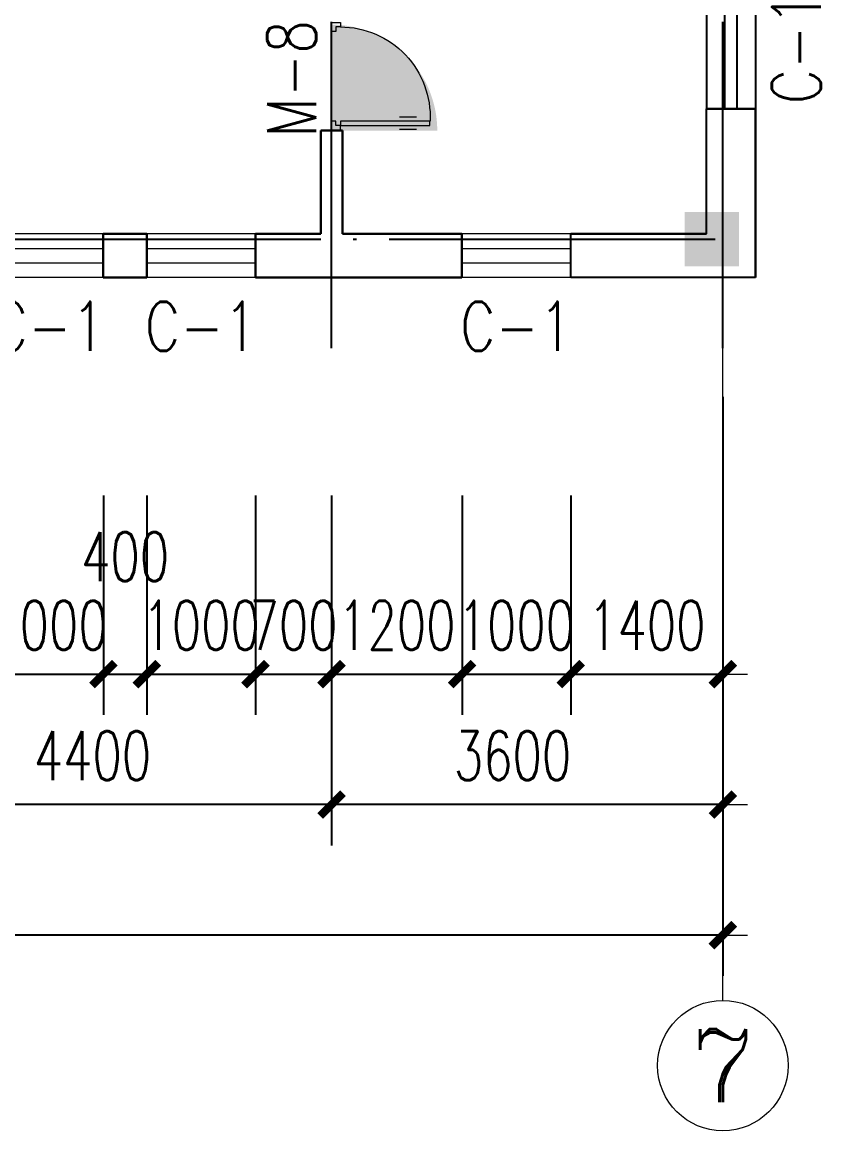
# Model space of a CAD drawing. Extents: x -220435 to 246757, y -381552 to -223577.
# Drawn here: x 193317 to 200665, y -357573 to -347376 of the extents above; entities that cross this region are included whole.
import ezdxf
from ezdxf.enums import TextEntityAlignment as Align

# ---------------------------------------------------------------- set-up
doc = ezdxf.new("R2010")
doc.units = 0
doc.header["$LTSCALE"] = 1500
doc.header["$MEASUREMENT"] = 0
doc.linetypes.add('DOTE', pattern=[2.42, 2, -0.2, 0.02, -0.2])
doc.layers.get('0').update_dxf_attribs({"linetype": 'CONTINUOUS'})
doc.layers.get('DEFPOINTS').update_dxf_attribs({"linetype": 'CONTINUOUS'})
for name, color, linetype in [('AXIS_TEXT', 7, 'CONTINUOUS'), ('COLUMN', 7, 'CONTINUOUS'), ('DOTE', 7, 'DOTE'), ('PUB_WALL', 7, 'CONTINUOUS'), ('WALL', 7, 'CONTINUOUS'), ('WINDOW_TEXT', 7, 'CONTINUOUS'), ('模压门', 90, 'CONTINUOUS')]:
    doc.layers.add(name, color=color, linetype=linetype)
doc.layers.add('PUB_DIM', color=7, linetype='CONTINUOUS', lineweight=0)
doc.layers.add('WINDOW', color=7, linetype='CONTINUOUS', lineweight=0)
doc.styles.add('_SIMPLEX', font='SIMPLEX.shx', dxfattribs={"width": 0.8})
doc.styles.add('COMPLEX', font='COMPLEX')
doc.styles.add('DIM_FONT', font='TXT.shx', dxfattribs={"width": 0.7})
doc.styles.add('SIMPLEX', font='SIMPLEX.SHX')
doc.dimstyles.new('DIMN150', dxfattribs={"dimscale": 1.5, "dimtxt": 300, "dimasz": 1, "dimexe": 250, "dimexo": 300, "dimgap": 150, "dimtad": 1, "dimdec": 0, "dimzin": 0, "dimdsep": 46, "dimtxsty": 'DIM_FONT', "dimblk": '_DIMX', "dimcen": 0.09, "dimclrt": 7, "dimadec": 0, "dimazin": 0, "dimtfac": 1, "dimtdec": 0, "dimtix": 1, "dimtmove": 2, "dimatfit": 3, "dimldrblk": '_DIMX', "dimfxl": 1, "dimtolj": 1, "dimtzin": 0, "dimarcsym": 0})

# ---------------------------------------------------------------- blocks, each defined once
blk = doc.blocks.new('_DIMX')
blk.add_line((-150, 0), (150, 0))
at = {"const_width": 50}
blk.add_lwpolyline([(-70, -70), (70, 70)], dxfattribs=at)
blk = doc.blocks.new('*D396')
at = {"layer": 'DEFPOINTS', "color": 0, "lineweight": 20}
for p in [(157764, -350373), (199764, -350373), (157764, -355773)]:
    blk.add_point(p, dxfattribs=at)
at = {"layer": 'PUB_DIM', "color": 0, "lineweight": -2}
for p, q in [((157764, -350823), (157764, -356148)), ((199764, -350823), (199764, -356148)), ((199762, -355773), (157765, -355773))]:
    blk.add_line(p, q, dxfattribs=at)
at = {"layer": 'PUB_DIM', "color": 0, "lineweight": -2, "xscale": 1.5, "yscale": 1.5, "zscale": 1.5, "rotation": 180}
blk.add_blockref('_DIMX', (157764, -355773), dxfattribs=at)
at = {"layer": 'PUB_DIM', "color": 0, "lineweight": -2, "xscale": 1.5, "yscale": 1.5, "zscale": 1.5}
blk.add_blockref('_DIMX', (199764, -355773), dxfattribs=at)
at = {"layer": 'PUB_DIM', "color": 7, "insert": (178764, -355323), "char_height": 450, "attachment_point": 5, "style": 'DIM_FONT'}
blk.add_mtext('\\A1;42000', dxfattribs=at)
blk = doc.blocks.new('*D397')
at = {"layer": 'DEFPOINTS', "color": 0, "lineweight": 20}
for p in [(157764, -350373), (199764, -350373), (157764, -355773)]:
    blk.add_point(p, dxfattribs=at)
at = {"layer": 'PUB_DIM', "color": 0, "lineweight": -2}
for p, q in [((157764, -350823), (157764, -356148)), ((199764, -350823), (199764, -356148)), ((199762, -355773), (157765, -355773))]:
    blk.add_line(p, q, dxfattribs=at)
at = {"layer": 'PUB_DIM', "color": 0, "lineweight": -2, "xscale": 1.5, "yscale": 1.5, "zscale": 1.5, "rotation": 180}
blk.add_blockref('_DIMX', (157764, -355773), dxfattribs=at)
at = {"layer": 'PUB_DIM', "color": 0, "lineweight": -2, "xscale": 1.5, "yscale": 1.5, "zscale": 1.5}
blk.add_blockref('_DIMX', (199764, -355773), dxfattribs=at)
at = {"layer": 'PUB_DIM', "color": 7, "insert": (178764, -355323), "char_height": 450, "attachment_point": 5, "style": 'DIM_FONT'}
blk.add_mtext('\\A1;42000', dxfattribs=at)
blk = doc.blocks.new('*D617')
at = {"layer": 'DEFPOINTS', "color": 0, "lineweight": 20}
for p in [(191764, -351279), (196164, -351279), (191764, -354573)]:
    blk.add_point(p, dxfattribs=at)
at = {"layer": 'PUB_DIM', "color": 0, "lineweight": -2}
for p, q in [((191764, -351729), (191764, -354948)), ((196164, -351729), (196164, -354948)), ((196162, -354573), (191765, -354573))]:
    blk.add_line(p, q, dxfattribs=at)
at = {"layer": 'PUB_DIM', "color": 0, "lineweight": -2, "xscale": 1.5, "yscale": 1.5, "zscale": 1.5, "rotation": 180}
blk.add_blockref('_DIMX', (191764, -354573), dxfattribs=at)
at = {"layer": 'PUB_DIM', "color": 0, "lineweight": -2, "xscale": 1.5, "yscale": 1.5, "zscale": 1.5}
blk.add_blockref('_DIMX', (196164, -354573), dxfattribs=at)
at = {"layer": 'PUB_DIM', "color": 7, "insert": (193964, -354123), "char_height": 450, "attachment_point": 5, "style": 'DIM_FONT'}
blk.add_mtext('\\A1;4400', dxfattribs=at)
blk = doc.blocks.new('_AXISO')
blk.add_circle((0, 0), 0.5)
at = {"layer": 'AXIS_TEXT', "style": 'COMPLEX', "width": 1.041667}
blk.add_attdef('A', text='', height=0.56, dxfattribs=at).set_placement((-0.25, -0.28), (0.25, -0.28), align=Align.FIT)
blk = doc.blocks.new('*D629')
at = {"layer": 'DEFPOINTS', "color": 0, "lineweight": 20}
for p in [(196164, -351279), (197364, -351279), (197364, -353373)]:
    blk.add_point(p, dxfattribs=at)
at = {"layer": 'PUB_DIM', "color": 0, "lineweight": -2}
for p, q in [((196164, -351729), (196164, -353748)), ((197364, -351729), (197364, -353748)), ((196162, -353373), (196161, -353373)), ((196164, -353373), (197364, -353373)), ((197365, -353373), (197367, -353373))]:
    blk.add_line(p, q, dxfattribs=at)
at = {"layer": 'PUB_DIM', "color": 0, "lineweight": -2, "xscale": 1.5, "yscale": 1.5, "zscale": 1.5}
blk.add_blockref('_DIMX', (196164, -353373), dxfattribs=at)
at = {"layer": 'PUB_DIM', "color": 0, "lineweight": -2, "xscale": 1.5, "yscale": 1.5, "zscale": 1.5, "rotation": 180}
blk.add_blockref('_DIMX', (197364, -353373), dxfattribs=at)
at = {"layer": 'PUB_DIM', "color": 7, "insert": (196764, -352923), "char_height": 450, "attachment_point": 5, "style": 'DIM_FONT'}
blk.add_mtext('\\A1;1200', dxfattribs=at)
blk = doc.blocks.new('M_A23MCU')
for p, q in [((-0.454, 0.081), (-0.454, 0.905)), ((-0.454, 0.905), (-0.413, 0.905)), ((-0.413, 0.905), (-0.413, 0.081)), ((-0.489, 0.782), (-0.489, 0.624)), ((-0.378, 0.782), (-0.378, 0.624)), ((-0.495, -0.002), (-0.495, 0.081)), ((-0.495, 0.081), (-0.454, 0.081)), ((-0.413, 0.081), (-0.454, 0.081)), ((-0.454, 0.081), (-0.454, 0.039)), ((-0.454, 0.039), (-0.413, 0.039)), ((-0.413, 0.039), (-0.413, -0.002)), ((0.412, 0.039), (0.412, -0.002)), ((0.453, 0.039), (0.412, 0.039)), ((0.453, 0.081), (0.453, 0.039)), ((0.494, 0.081), (0.453, 0.081)), ((0.494, -0.002), (0.494, 0.081)), ((-0.413, -0.002), (-0.495, -0.002)), ((-0.495, -0.002), (-0.495, -0.002)), ((0.412, -0.002), (0.494, -0.002)), ((0.494, -0.002), (0.494, -0.002))]:
    blk.add_line(p, q)
blk.add_arc((-0.372, 0.082), 0.825, 359.9283, 92.866)
blk = doc.blocks.new('*D630')
at = {"layer": 'DEFPOINTS', "color": 0, "lineweight": 20}
for p in [(196164, -351279), (199764, -351279), (196164, -354573)]:
    blk.add_point(p, dxfattribs=at)
at = {"layer": 'PUB_DIM', "color": 0, "lineweight": -2}
for p, q in [((196164, -351729), (196164, -354948)), ((199764, -351729), (199764, -354948)), ((199762, -354573), (196165, -354573))]:
    blk.add_line(p, q, dxfattribs=at)
at = {"layer": 'PUB_DIM', "color": 0, "lineweight": -2, "xscale": 1.5, "yscale": 1.5, "zscale": 1.5, "rotation": 180.0000000000009}
blk.add_blockref('_DIMX', (196164, -354573), dxfattribs=at)
at = {"layer": 'PUB_DIM', "color": 0, "lineweight": -2, "xscale": 1.5, "yscale": 1.5, "zscale": 1.5}
blk.add_blockref('_DIMX', (199764, -354573), dxfattribs=at)
at = {"layer": 'PUB_DIM', "color": 7, "insert": (197829, -354123), "char_height": 450, "attachment_point": 5, "style": 'DIM_FONT'}
blk.add_mtext('\\A1;3600', dxfattribs=at)
blk = doc.blocks.new('*D631')
at = {"layer": 'DEFPOINTS', "color": 0, "lineweight": 20}
for p in [(195464, -351279), (196164, -351279), (196164, -353373)]:
    blk.add_point(p, dxfattribs=at)
at = {"layer": 'PUB_DIM', "color": 0, "lineweight": -2}
for p, q in [((195464, -351729), (195464, -353748)), ((196164, -351729), (196164, -353748)), ((195462, -353373), (195461, -353373)), ((195464, -353373), (196164, -353373)), ((196165, -353373), (196167, -353373))]:
    blk.add_line(p, q, dxfattribs=at)
at = {"layer": 'PUB_DIM', "color": 0, "lineweight": -2, "xscale": 1.5, "yscale": 1.5, "zscale": 1.5}
blk.add_blockref('_DIMX', (195464, -353373), dxfattribs=at)
at = {"layer": 'PUB_DIM', "color": 0, "lineweight": -2, "xscale": 1.5, "yscale": 1.5, "zscale": 1.5, "rotation": 180}
blk.add_blockref('_DIMX', (196164, -353373), dxfattribs=at)
at = {"layer": 'PUB_DIM', "color": 7, "insert": (195814, -352923), "char_height": 450, "attachment_point": 5, "style": 'DIM_FONT'}
blk.add_mtext('\\A1;700', dxfattribs=at)
blk = doc.blocks.new('*D632')
at = {"layer": 'DEFPOINTS', "color": 0, "lineweight": 20}
for p in [(194464, -351279), (195464, -351279), (195464, -353373)]:
    blk.add_point(p, dxfattribs=at)
at = {"layer": 'PUB_DIM', "color": 0, "lineweight": -2}
for p, q in [((194464, -351729), (194464, -353748)), ((195464, -351729), (195464, -353748)), ((194462, -353373), (194461, -353373)), ((194464, -353373), (195464, -353373)), ((195465, -353373), (195467, -353373))]:
    blk.add_line(p, q, dxfattribs=at)
at = {"layer": 'PUB_DIM', "color": 0, "lineweight": -2, "xscale": 1.5, "yscale": 1.5, "zscale": 1.5}
blk.add_blockref('_DIMX', (194464, -353373), dxfattribs=at)
at = {"layer": 'PUB_DIM', "color": 0, "lineweight": -2, "xscale": 1.5, "yscale": 1.5, "zscale": 1.5, "rotation": 180}
blk.add_blockref('_DIMX', (195464, -353373), dxfattribs=at)
at = {"layer": 'PUB_DIM', "color": 7, "insert": (194964, -352923), "char_height": 450, "attachment_point": 5, "style": 'DIM_FONT'}
blk.add_mtext('\\A1;1000', dxfattribs=at)
blk = doc.blocks.new('*D633')
at = {"layer": 'DEFPOINTS', "color": 0, "lineweight": 20}
for p in [(194064, -351279), (194464, -351279), (194464, -353373)]:
    blk.add_point(p, dxfattribs=at)
at = {"layer": 'PUB_DIM', "color": 0, "lineweight": -2}
for p, q in [((194064, -351729), (194064, -353748)), ((194464, -351729), (194464, -353748)), ((194062, -353373), (194061, -353373)), ((194064, -353373), (194464, -353373)), ((194465, -353373), (194467, -353373))]:
    blk.add_line(p, q, dxfattribs=at)
at = {"layer": 'PUB_DIM', "color": 0, "lineweight": -2, "xscale": 1.5, "yscale": 1.5, "zscale": 1.5}
blk.add_blockref('_DIMX', (194064, -353373), dxfattribs=at)
at = {"layer": 'PUB_DIM', "color": 0, "lineweight": -2, "xscale": 1.5, "yscale": 1.5, "zscale": 1.5, "rotation": 180}
blk.add_blockref('_DIMX', (194464, -353373), dxfattribs=at)
at = {"layer": 'PUB_DIM', "color": 7, "insert": (194264, -352292), "char_height": 450, "attachment_point": 5, "style": 'DIM_FONT'}
blk.add_mtext('\\A1;400', dxfattribs=at)
blk = doc.blocks.new('*D634')
at = {"layer": 'DEFPOINTS', "color": 0, "lineweight": 20}
for p in [(193064, -351279), (194064, -351279), (194064, -353373)]:
    blk.add_point(p, dxfattribs=at)
at = {"layer": 'PUB_DIM', "color": 0, "lineweight": -2}
for p, q in [((193064, -351729), (193064, -353748)), ((194064, -351729), (194064, -353748)), ((193062, -353373), (193061, -353373)), ((193064, -353373), (194064, -353373)), ((194065, -353373), (194067, -353373))]:
    blk.add_line(p, q, dxfattribs=at)
at = {"layer": 'PUB_DIM', "color": 0, "lineweight": -2, "xscale": 1.5, "yscale": 1.5, "zscale": 1.5}
blk.add_blockref('_DIMX', (193064, -353373), dxfattribs=at)
at = {"layer": 'PUB_DIM', "color": 0, "lineweight": -2, "xscale": 1.5, "yscale": 1.5, "zscale": 1.5, "rotation": 180}
blk.add_blockref('_DIMX', (194064, -353373), dxfattribs=at)
at = {"layer": 'PUB_DIM', "color": 7, "insert": (193564, -352923), "char_height": 450, "attachment_point": 5, "style": 'DIM_FONT'}
blk.add_mtext('\\A1;1000', dxfattribs=at)
blk = doc.blocks.new('_WBLK')
for p, q in [((-0.5, 0.5), (0.5, 0.5)), ((0.5, 0.167), (-0.5, 0.167)), ((0.5, -0.167), (-0.5, -0.167)), ((-0.5, -0.5), (0.5, -0.5))]:
    blk.add_line(p, q)
at = {"layer": 'WINDOW_TEXT', "style": 'SIMPLEX', "flags": 9}
blk.add_attdef('A', text='', height=1, dxfattribs=at).set_placement((0, 1.5), align=Align.MIDDLE)
blk = doc.blocks.new('*D635')
at = {"layer": 'DEFPOINTS', "color": 0, "lineweight": 20}
for p in [(198364, -351279), (199764, -351279), (199764, -353373)]:
    blk.add_point(p, dxfattribs=at)
at = {"layer": 'PUB_DIM', "color": 0, "lineweight": -2}
for p, q in [((198364, -351729), (198364, -353748)), ((199764, -351729), (199764, -353748)), ((198365, -353373), (199762, -353373))]:
    blk.add_line(p, q, dxfattribs=at)
at = {"layer": 'PUB_DIM', "color": 0, "lineweight": -2, "xscale": 1.5, "yscale": 1.5, "zscale": 1.5, "rotation": 180}
blk.add_blockref('_DIMX', (198364, -353373), dxfattribs=at)
at = {"layer": 'PUB_DIM', "color": 0, "lineweight": -2, "xscale": 1.5, "yscale": 1.5, "zscale": 1.5}
blk.add_blockref('_DIMX', (199764, -353373), dxfattribs=at)
at = {"layer": 'PUB_DIM', "color": 7, "insert": (199064, -352923), "char_height": 450, "attachment_point": 5, "style": 'DIM_FONT'}
blk.add_mtext('\\A1;1400', dxfattribs=at)
blk = doc.blocks.new('*D636')
at = {"layer": 'DEFPOINTS', "color": 0, "lineweight": 20}
for p in [(197364, -351279), (198364, -351279), (198364, -353373)]:
    blk.add_point(p, dxfattribs=at)
at = {"layer": 'PUB_DIM', "color": 0, "lineweight": -2}
for p, q in [((197364, -351729), (197364, -353748)), ((198364, -351729), (198364, -353748)), ((197362, -353373), (197361, -353373)), ((197364, -353373), (198364, -353373)), ((198365, -353373), (198367, -353373))]:
    blk.add_line(p, q, dxfattribs=at)
at = {"layer": 'PUB_DIM', "color": 0, "lineweight": -2, "xscale": 1.5, "yscale": 1.5, "zscale": 1.5}
blk.add_blockref('_DIMX', (197364, -353373), dxfattribs=at)
at = {"layer": 'PUB_DIM', "color": 0, "lineweight": -2, "xscale": 1.5, "yscale": 1.5, "zscale": 1.5, "rotation": 180}
blk.add_blockref('_DIMX', (198364, -353373), dxfattribs=at)
at = {"layer": 'PUB_DIM', "color": 7, "insert": (197864, -352923), "char_height": 450, "attachment_point": 5, "style": 'DIM_FONT'}
blk.add_mtext('\\A1;1000', dxfattribs=at)
blk = doc.blocks.new('_FZH')
blk.add_solid([(-0.5, -0.5), (0.5, -0.5), (-0.5, 0.5), (0.5, 0.5)])

msp = doc.modelspace()

# ---------------------------------------------------------------- hatches: boundary and pattern name
at = {"layer": '模压门'}
msp.add_hatch(color=256, dxfattribs=at).paths.add_polyline_path([(197136.3, -348374, 0.4142136), (196161.3, -347399), (196161.3, -348374)])

# ---------------------------------------------------------------- linework, layer by layer
for p, q in [((199613.6, -347173.4), (199613.6, -348173.4)), ((199781.1, -348173.4), (199781.1, -347173.4)), ((199896.9, -348173.4), (199896.9, -347173.4)), ((200063.6, -347173.4), (200063.6, -348173.4))]:
    msp.add_line(p, q)
at = {"layer": 'DOTE'}
for p, q in [((199763.6, -350373.4), (199763.6, -269783.4)), ((196163.6, -350373.4), (196163.6, -331033.4)), ((199763.6, -350373.4), (199763.6, -331323.4)), ((156763.6, -349373.4), (199783.6, -349373.4))]:
    msp.add_line(p, q, dxfattribs=at)
at = {"layer": 'PUB_DIM'}
msp.add_line((199763.6, -356373.4), (199763.6, -350373.4), dxfattribs=at)
msp.add_line((199763.6, -356373.4), (199763.6, -350373.4), dxfattribs=at)
at = {"layer": 'PUB_WALL'}
for p, q in [((199613.6, -349323.4), (199613.6, -348173.4)), ((199613.6, -348173.4), (200063.6, -348173.4)), ((199613.6, -349323.4), (199613.6, -348173.4)), ((199613.6, -348173.4), (200063.6, -348173.4)), ((200063.6, -348173.4), (200063.6, -349723.4)), ((200063.6, -348173.4), (200063.6, -349723.4)), ((196263.6, -348373.4), (196063.6, -348373.4)), ((196063.6, -348373.4), (196063.6, -349323.4)), ((196063.6, -349323.4), (196063.6, -348373.4)), ((196063.6, -348373.4), (196263.6, -348373.4)), ((196263.6, -349323.4), (196263.6, -348373.4)), ((196263.6, -348373.4), (196263.6, -349323.4)), ((194063.6, -349723.4), (194063.6, -349323.4)), ((194063.6, -349323.4), (194463.6, -349323.4)), ((194463.6, -349323.4), (194063.6, -349323.4)), ((194063.6, -349323.4), (194063.6, -349723.4)), ((194463.6, -349323.4), (194463.6, -349723.4)), ((194463.6, -349723.4), (194463.6, -349323.4)), ((196063.6, -349323.4), (195463.6, -349323.4)), ((195463.6, -349323.4), (195463.6, -349723.4)), ((195463.6, -349723.4), (195463.6, -349323.4)), ((195463.6, -349323.4), (196063.6, -349323.4)), ((197363.6, -349323.4), (196263.6, -349323.4)), ((196263.6, -349323.4), (197363.6, -349323.4)), ((197363.6, -349723.4), (197363.6, -349323.4)), ((197363.6, -349323.4), (197363.6, -349723.4)), ((198363.6, -349723.4), (198363.6, -349323.4)), ((198363.6, -349323.4), (199613.6, -349323.4)), ((198363.6, -349723.4), (198363.6, -349323.4)), ((198363.6, -349323.4), (199613.6, -349323.4)), ((194463.6, -349723.4), (194063.6, -349723.4)), ((194063.6, -349723.4), (194463.6, -349723.4)), ((195463.6, -349723.4), (197363.6, -349723.4)), ((197363.6, -349723.4), (195463.6, -349723.4)), ((200063.6, -349723.4), (198363.6, -349723.4)), ((200063.6, -349723.4), (198363.6, -349723.4))]:
    msp.add_line(p, q, dxfattribs=at)
at = {"layer": 'WALL'}
for p, q in [((200063.6, -348173.4), (199613.6, -348173.4)), ((199613.6, -349323.4), (199613.6, -348173.4)), ((200063.6, -349723.4), (200063.6, -348173.4)), ((196063.6, -349323.4), (196063.6, -348373.4)), ((196263.6, -348373.4), (196063.6, -348373.4)), ((196263.6, -349323.4), (196263.6, -348373.4)), ((194063.6, -349723.4), (194063.6, -349323.4)), ((194463.6, -349323.4), (194063.6, -349323.4)), ((194463.6, -349723.4), (194463.6, -349323.4)), ((195463.6, -349723.4), (195463.6, -349323.4)), ((196063.6, -349323.4), (195463.6, -349323.4)), ((197363.6, -349323.4), (196263.6, -349323.4)), ((197363.6, -349723.4), (197363.6, -349323.4)), ((198363.6, -349723.4), (198363.6, -349323.4)), ((199613.6, -349323.4), (198363.6, -349323.4)), ((194463.6, -349723.4), (194063.6, -349723.4)), ((197363.6, -349723.4), (195463.6, -349723.4)), ((200063.6, -349723.4), (198363.6, -349723.4))]:
    msp.add_line(p, q, dxfattribs=at)

# ---------------------------------------------------------------- block references
at = {"layer": 'COLUMN', "xscale": 500, "yscale": 500, "zscale": 500}
msp.add_blockref('_FZH', (199663.6, -349373.4), dxfattribs=at)
at = {"layer": 'PUB_DIM'}
ref = msp.add_blockref('_AXISO', (199763.6, -356973.4), dxfattribs=dict(at, xscale=1200, yscale=1200, zscale=1200))
ref.add_attrib('A', '7', dxfattribs={"layer": 'AXIS_TEXT', "height": 672, "style": 'COMPLEX', "width": 1.339286}).set_placement((199463.6, -357309.4), (200063.6, -357309.4), align=Align.FIT)
at = {"layer": 'WINDOW'}
ref = msp.add_blockref('M_A23MCU', (196163.6, -347873.4), dxfattribs=dict(at, xscale=1000, yscale=-1000, zscale=1000, rotation=90))
ref.add_attrib('A', 'M-8', dxfattribs={"layer": 'WINDOW_TEXT', "height": 450, "rotation": 90, "style": '_SIMPLEX', "width": 0.8, "flags": 8}).set_placement((195796.4, -347897.7), align=Align.MIDDLE)
ref = msp.add_blockref('_WBLK', (193563.6, -349523.4), dxfattribs=dict(at, xscale=1000, yscale=400, zscale=1000, rotation=180))
ref.add_attrib('A', 'C-1', dxfattribs={"layer": 'WINDOW_TEXT', "height": 450, "style": '_SIMPLEX', "width": 0.8, "flags": 8}).set_placement((193563.6, -350173.4), align=Align.MIDDLE)
ref = msp.add_blockref('_WBLK', (194963.6, -349523.4), dxfattribs=dict(at, xscale=1000, yscale=400, zscale=1000, rotation=180))
ref.add_attrib('A', 'C-1', dxfattribs={"layer": 'WINDOW_TEXT', "height": 450, "style": '_SIMPLEX', "width": 0.8, "flags": 8}).set_placement((194963.6, -350173.4), align=Align.MIDDLE)
ref = msp.add_blockref('_WBLK', (197863.6, -349523.4), dxfattribs=dict(at, xscale=1000, yscale=400, zscale=1000, rotation=180))
ref.add_attrib('A', 'C-1', dxfattribs={"layer": 'WINDOW_TEXT', "height": 450, "style": '_SIMPLEX', "width": 0.8, "flags": 8}).set_placement((197863.6, -350173.4), align=Align.MIDDLE)

# ---------------------------------------------------------------- texts
at = {"layer": 'WINDOW', "style": 'SIMPLEX', "width": 0.8}
msp.add_text('C-1', height=450, rotation=90, dxfattribs=at).set_placement((200665.1, -348131.5))

# ---------------------------------------------------------------- dimensions: what is measured, and where the dimension line sits
at = {"layer": 'PUB_DIM'}
for p1, p2, distance, picture, middle in [((199763.6, -350373.4), (157763.6, -350373.4), 5400, '*D396', (178763.6, -355323.4)), ((199763.6, -350373.4), (157763.6, -350373.4), 5400, '*D397', (178763.6, -355323.4)), ((196163.6, -351279.4), (191763.6, -351279.4), 3294, '*D617', (193963.6, -354123.4)), ((193063.6, -351279.4), (194063.6, -351279.4), -2094, '*D634', (193563.6, -352923.4)), ((194463.6, -351279.4), (195463.6, -351279.4), -2094, '*D632', (194963.6, -352923.4)), ((195463.6, -351279.4), (196163.6, -351279.4), -2094, '*D631', (195813.6, -352923.4)), ((196163.6, -351279.4), (197363.6, -351279.4), -2094, '*D629', (196763.6, -352923.4)), ((197363.6, -351279.4), (198363.6, -351279.4), -2094, '*D636', (197863.6, -352923.4)), ((198363.6, -351279.4), (199763.6, -351279.4), -2094, '*D635', (199063.6, -352923.4))]:
    dim = msp.add_aligned_dim(p1=p1, p2=p2, distance=distance, dimstyle='DIMN150', dxfattribs=at)
    dim.commit()
    dim.dimension.update_dxf_attribs({"geometry": picture, "text_midpoint": middle})
for base, p1, p2, angle, picture, middle in [((194463.6, -353373.4), (194063.6, -351279.4), (194463.6, -351279.4), 0, '*D633', (194263.6, -352291.8)), ((196163.6, -354573.4), (199763.6, -351279.4), (196163.6, -351279.4), 180, '*D630', (197828.6, -354123.4))]:
    dim = msp.add_linear_dim(base=base, p1=p1, p2=p2, angle=angle, dimstyle='DIMN150', dxfattribs=at)
    dim.commit()
    dim.dimension.update_dxf_attribs({"geometry": picture, "text_midpoint": middle, "dimtype": 161})

doc.saveas('drawing.dxf')
